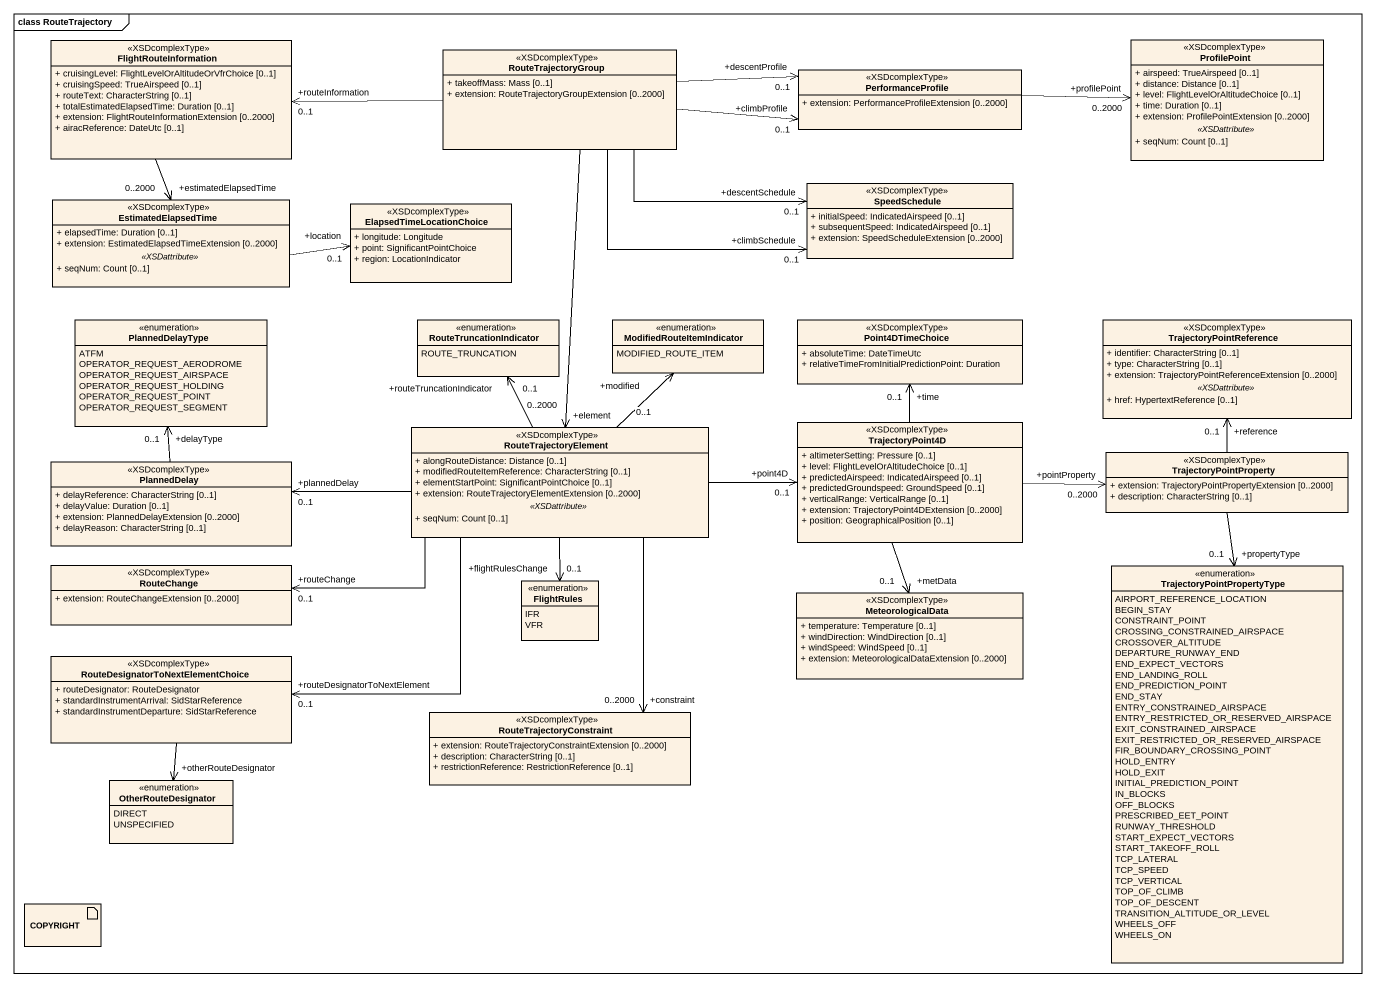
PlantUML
@startuml
mainframe class RouteTrajectory
allowmixing
hide circle
hide empty members
skinparam classAttributeIconSize 0
class FlightRouteInformation <<XSDcomplexType>> #FCF2E3 {
  + cruisingLevel: FlightLevelOrAltitudeOrVfrChoice [0..1]
  + cruisingSpeed: TrueAirspeed [0..1]
  + routeText: CharacterString [0..1]
  + totalEstimatedElapsedTime: Duration [0..1]
  + extension: FlightRouteInformationExtension [0..2000]
  + airacReference: DateUtc [0..1]
}
class RouteTrajectoryGroup <<XSDcomplexType>> #FCF2E3 {
  + takeoffMass: Mass [0..1]
  + extension: RouteTrajectoryGroupExtension [0..2000]
}
class ProfilePoint <<XSDcomplexType>> #FCF2E3 {
  + airspeed: TrueAirspeed [0..1]
  + distance: Distance [0..1]
  + level: FlightLevelOrAltitudeChoice [0..1]
  + time: Duration [0..1]
  + extension: ProfilePointExtension [0..2000]
  .. <<XSDattribute>> ..
  + seqNum: Count [0..1]
}
class PerformanceProfile <<XSDcomplexType>> #FCF2E3 {
  + extension: PerformanceProfileExtension [0..2000]
}
class EstimatedElapsedTime <<XSDcomplexType>> #FCF2E3 {
  + elapsedTime: Duration [0..1]
  + extension: EstimatedElapsedTimeExtension [0..2000]
  .. <<XSDattribute>> ..
  + seqNum: Count [0..1]
}
class ElapsedTimeLocationChoice <<XSDcomplexType>> #FCF2E3 {
  + longitude: Longitude
  + point: SignificantPointChoice
  + region: LocationIndicator
}
class SpeedSchedule <<XSDcomplexType>> #FCF2E3 {
  + initialSpeed: IndicatedAirspeed [0..1]
  + subsequentSpeed: IndicatedAirspeed [0..1]
  + extension: SpeedScheduleExtension [0..2000]
}
enum PlannedDelayType {
  ATFM
  OPERATOR_REQUEST_AERODROME
  OPERATOR_REQUEST_AIRSPACE
  OPERATOR_REQUEST_HOLDING
  OPERATOR_REQUEST_POINT
  OPERATOR_REQUEST_SEGMENT
}
enum RouteTruncationIndicator {
  ROUTE_TRUNCATION
}
enum ModifiedRouteItemIndicator {
  MODIFIED_ROUTE_ITEM
}
class Point4DTimeChoice <<XSDcomplexType>> #FCF2E3 {
  + absoluteTime: DateTimeUtc
  + relativeTimeFromInitialPredictionPoint: Duration
}
class TrajectoryPointReference <<XSDcomplexType>> #FCF2E3 {
  + identifier: CharacterString [0..1]
  + type: CharacterString [0..1]
  + extension: TrajectoryPointReferenceExtension [0..2000]
  .. <<XSDattribute>> ..
  + href: HypertextReference [0..1]
}
class RouteTrajectoryElement <<XSDcomplexType>> #FCF2E3 {
  + alongRouteDistance: Distance [0..1]
  + modifiedRouteItemReference: CharacterString [0..1]
  + elementStartPoint: SignificantPointChoice [0..1]
  + extension: RouteTrajectoryElementExtension [0..2000]
  .. <<XSDattribute>> ..
  + seqNum: Count [0..1]
}
class TrajectoryPoint4D <<XSDcomplexType>> #FCF2E3 {
  + altimeterSetting: Pressure [0..1]
  + level: FlightLevelOrAltitudeChoice [0..1]
  + predictedAirspeed: IndicatedAirspeed [0..1]
  + predictedGroundspeed: GroundSpeed [0..1]
  + verticalRange: VerticalRange [0..1]
  + extension: TrajectoryPoint4DExtension [0..2000]
  + position: GeographicalPosition [0..1]
}
class TrajectoryPointProperty <<XSDcomplexType>> #FCF2E3 {
  + extension: TrajectoryPointPropertyExtension [0..2000]
  + description: CharacterString [0..1]
}
class PlannedDelay <<XSDcomplexType>> #FCF2E3 {
  + delayReference: CharacterString [0..1]
  + delayValue: Duration [0..1]
  + extension: PlannedDelayExtension [0..2000]
  + delayReason: CharacterString [0..1]
}
class RouteChange <<XSDcomplexType>> #FCF2E3 {
  + extension: RouteChangeExtension [0..2000]
}
enum TrajectoryPointPropertyType {
  AIRPORT_REFERENCE_LOCATION
  BEGIN_STAY
  CONSTRAINT_POINT
  CROSSING_CONSTRAINED_AIRSPACE
  CROSSOVER_ALTITUDE
  DEPARTURE_RUNWAY_END
  END_EXPECT_VECTORS
  END_LANDING_ROLL
  END_PREDICTION_POINT
  END_STAY
  ENTRY_CONSTRAINED_AIRSPACE
  ENTRY_RESTRICTED_OR_RESERVED_AIRSPACE
  EXIT_CONSTRAINED_AIRSPACE
  EXIT_RESTRICTED_OR_RESERVED_AIRSPACE
  FIR_BOUNDARY_CROSSING_POINT
  HOLD_ENTRY
  HOLD_EXIT
  INITIAL_PREDICTION_POINT
  IN_BLOCKS
  OFF_BLOCKS
  PRESCRIBED_EET_POINT
  RUNWAY_THRESHOLD
  START_EXPECT_VECTORS
  START_TAKEOFF_ROLL
  TCP_LATERAL
  TCP_SPEED
  TCP_VERTICAL
  TOP_OF_CLIMB
  TOP_OF_DESCENT
  TRANSITION_ALTITUDE_OR_LEVEL
  WHEELS_OFF
  WHEELS_ON
}
enum FlightRules {
  IFR
  VFR
}
class MeteorologicalData <<XSDcomplexType>> #FCF2E3 {
  + temperature: Temperature [0..1]
  + windDirection: WindDirection [0..1]
  + windSpeed: WindSpeed [0..1]
  + extension: MeteorologicalDataExtension [0..2000]
}
class "RouteDesignatorToNextElementChoice" as RouteDesignatorToNextElement <<XSDcomplexType>> #FCF2E3 {
  + routeDesignator: RouteDesignator
  + standardInstrumentArrival: SidStarReference
  + standardInstrumentDeparture: SidStarReference
}
class RouteTrajectoryConstraint <<XSDcomplexType>> #FCF2E3 {
  + extension: RouteTrajectoryConstraintExtension [0..2000]
  + description: CharacterString [0..1]
  + restrictionReference: RestrictionReference [0..1]
}
enum OtherRouteDesignator {
  DIRECT
  UNSPECIFIED
}
artifact COPYRIGHT #FCF2E3
FlightRouteInformation --> "+estimatedElapsedTime\n0..2000" EstimatedElapsedTime
RouteTrajectoryGroup -left-> "+routeInformation\n0..1" FlightRouteInformation
RouteTrajectoryGroup -right-> "+descentProfile\n0..1" PerformanceProfile
RouteTrajectoryGroup -right-> "+climbProfile\n0..1" PerformanceProfile
RouteTrajectoryGroup -right-> "+climbSchedule\n0..1" SpeedSchedule
RouteTrajectoryGroup -right-> "+descentSchedule\n0..1" SpeedSchedule
RouteTrajectoryGroup --> "+element\n0..2000" RouteTrajectoryElement
PerformanceProfile -right-> "+profilePoint\n0..2000" ProfilePoint
EstimatedElapsedTime -right-> "+location\n0..1" ElapsedTimeLocationChoice
RouteTrajectoryElement -up-> "+routeTruncationIndicator\n0..1" RouteTruncationIndicator
RouteTrajectoryElement -up-> "+modified\n0..1" ModifiedRouteItemIndicator
RouteTrajectoryElement -right-> "+point4D\n0..1" TrajectoryPoint4D
RouteTrajectoryElement -left-> "+plannedDelay\n0..1" PlannedDelay
RouteTrajectoryElement -left-> "+routeChange\n0..1" RouteChange
RouteTrajectoryElement --> "+flightRulesChange\n0..1" FlightRules
RouteTrajectoryElement -left-> "+routeDesignatorToNextElement\n0..1" RouteDesignatorToNextElement
RouteTrajectoryElement --> "+constraint\n0..2000" RouteTrajectoryConstraint
TrajectoryPoint4D -up-> "+time\n0..1" Point4DTimeChoice
TrajectoryPoint4D -right-> "+pointProperty\n0..2000" TrajectoryPointProperty
TrajectoryPoint4D --> "+metData\n0..1" MeteorologicalData
TrajectoryPointProperty -up-> "+reference\n0..1" TrajectoryPointReference
TrajectoryPointProperty --> "+propertyType\n0..1" TrajectoryPointPropertyType
PlannedDelay -up-> "+delayType\n0..1" PlannedDelayType
RouteDesignatorToNextElement --> "+otherRouteDesignator" OtherRouteDesignator
@enduml
